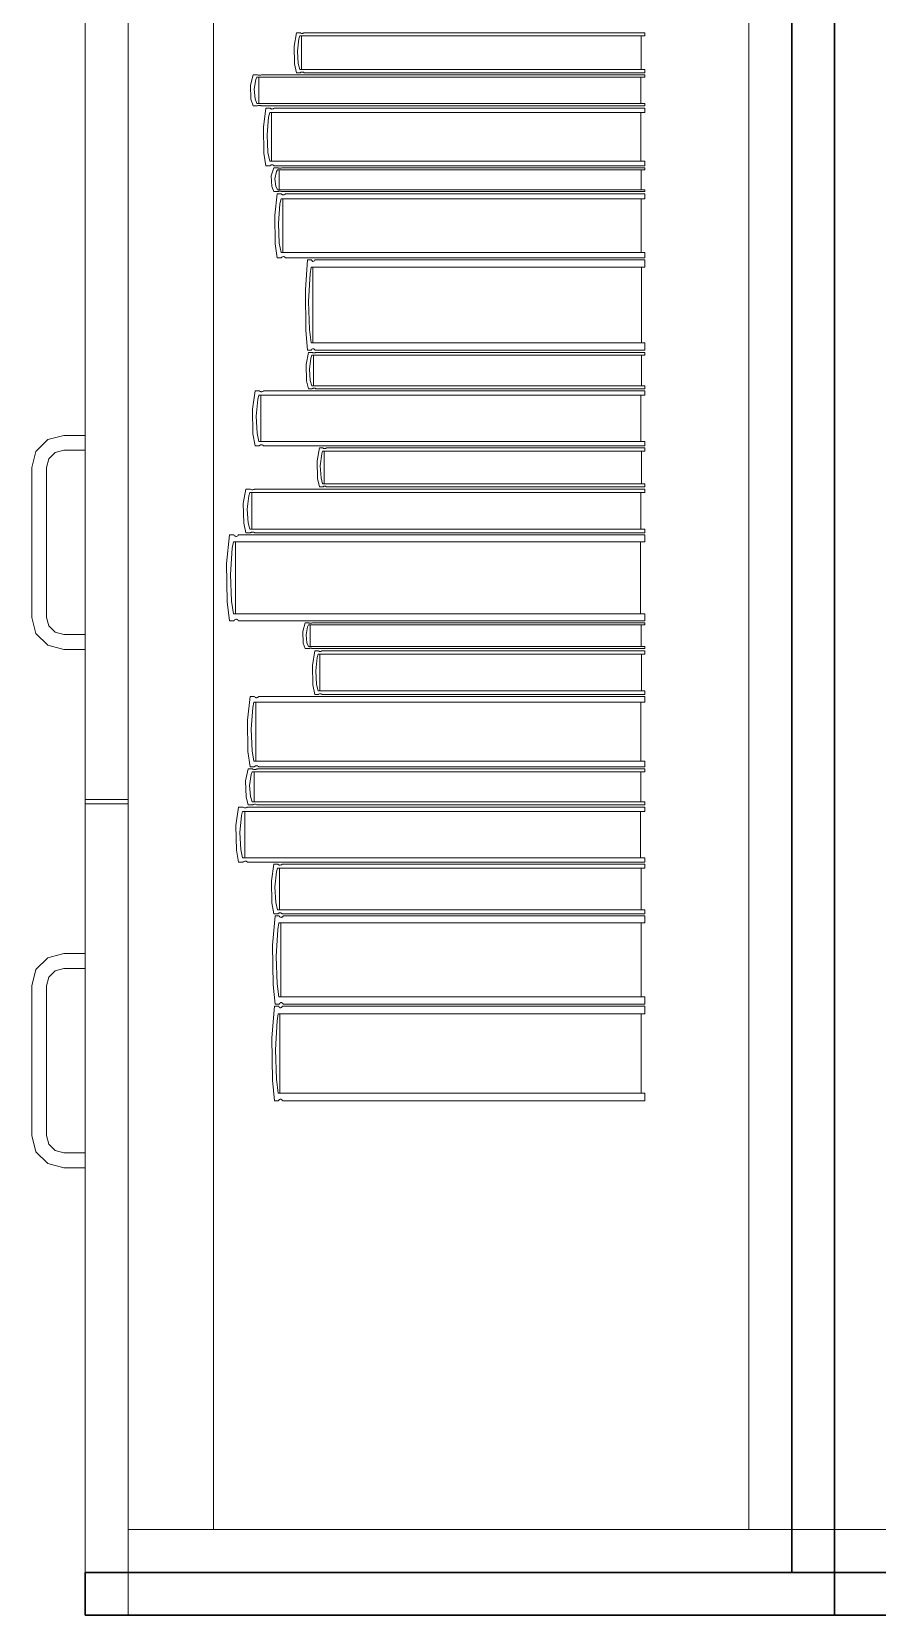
# Model space of a CAD drawing. Header units: inches. Extents: x -19 to 5698, y -728 to 92.
# Drawn here: x 211.16 to 211.555, y 33.485 to 34.224 of the extents above; entities that cross this region are included whole.
import ezdxf

# ---------------------------------------------------------------- set-up
doc = ezdxf.new("R2010")
doc.units = ezdxf.units.IN
doc.header["$MEASUREMENT"] = 0
doc.set_wipeout_variables(frame=1)
doc.linetypes.add('Wipeout_Contour', pattern=[1, 0, -1])
doc.layers.add('Interior - Mobiliario', color=7, linetype='Continuous')

msp = doc.modelspace()

# ---------------------------------------------------------------- linework, layer by layer
at = {"layer": 'Interior - Mobiliario', "color": 175, "linetype": 'Continuous', "lineweight": 13}
for p, q in [((211.20515, 33.50472), (211.20515, 34.96472)), ((211.51515, 34.96472), (211.51515, 33.50472)), ((211.20515, 33.52472), (211.20515, 34.94472)), ((211.24515, 34.94472), (211.24515, 33.52472)), ((211.49515, 33.52472), (211.49515, 34.94472)), ((211.18515, 34.22472), (211.18515, 33.86572)), ((211.20515, 34.22472), (211.20515, 33.86572)), ((211.28272, 34.2175), (211.28381, 34.22372)), ((211.28292, 34.20916), (211.28272, 34.2175)), ((211.28381, 34.22372), (211.28558, 34.22372)), ((211.28495, 34.22081), (211.28427, 34.21509)), ((211.28544, 34.22222), (211.28495, 34.22081)), ((211.44649, 34.22222), (211.28544, 34.22222)), ((211.28558, 34.22372), (211.28571, 34.22362)), ((211.28571, 34.22362), (211.28592, 34.22351)), ((211.28592, 34.22351), (211.28615, 34.22344)), ((211.28615, 34.22344), (211.28639, 34.2234)), ((211.28625, 34.20656), (211.28625, 34.22222)), ((211.28639, 34.2234), (211.28663, 34.22341)), ((211.28663, 34.22341), (211.28686, 34.22345)), ((211.28686, 34.22345), (211.28708, 34.22353)), ((211.28708, 34.22353), (211.28729, 34.22364)), ((211.28729, 34.22364), (211.28738, 34.22372)), ((211.28738, 34.22372), (211.44649, 34.22372)), ((211.44486, 34.22222), (211.44486, 34.20656)), ((211.44649, 34.22372), (211.44649, 34.22222)), ((211.28427, 34.21509), (211.28469, 34.20935)), ((211.28469, 34.20935), (211.28544, 34.20656)), ((211.26233, 34.19923), (211.26356, 34.20407)), ((211.26356, 34.20407), (211.26555, 34.20407)), ((211.26539, 34.20291), (211.26485, 34.20181)), ((211.44649, 34.20291), (211.26539, 34.20291)), ((211.26555, 34.20407), (211.2657, 34.20399)), ((211.2657, 34.20399), (211.26594, 34.20391)), ((211.26594, 34.20391), (211.26619, 34.20385)), ((211.26619, 34.20385), (211.26646, 34.20383)), ((211.2663, 34.19071), (211.2663, 34.20291)), ((211.26646, 34.20383), (211.26673, 34.20383)), ((211.26673, 34.20383), (211.26699, 34.20386)), ((211.26699, 34.20386), (211.26724, 34.20392)), ((211.26724, 34.20392), (211.26747, 34.20401)), ((211.26747, 34.20401), (211.26757, 34.20407)), ((211.26757, 34.20407), (211.44649, 34.20407)), ((211.28381, 34.20507), (211.28292, 34.20916)), ((211.28558, 34.20507), (211.28381, 34.20507)), ((211.28544, 34.20656), (211.44649, 34.20656)), ((211.28567, 34.20514), (211.28558, 34.20507)), ((211.28587, 34.20525), (211.28567, 34.20514)), ((211.2861, 34.20533), (211.28587, 34.20525)), ((211.28633, 34.20538), (211.2861, 34.20533)), ((211.28657, 34.20538), (211.28633, 34.20538)), ((211.28681, 34.20535), (211.28657, 34.20538)), ((211.28704, 34.20528), (211.28681, 34.20535)), ((211.28725, 34.20517), (211.28704, 34.20528)), ((211.28738, 34.20507), (211.28725, 34.20517)), ((211.44649, 34.20507), (211.28738, 34.20507)), ((211.44466, 34.20291), (211.44466, 34.19071)), ((211.44649, 34.20656), (211.44649, 34.20507)), ((211.44649, 34.20407), (211.44649, 34.20291)), ((211.26256, 34.19273), (211.26233, 34.19923)), ((211.26485, 34.20181), (211.26408, 34.19735)), ((211.26408, 34.19735), (211.26455, 34.19289)), ((211.26356, 34.18955), (211.26256, 34.19273)), ((211.26555, 34.18955), (211.26356, 34.18955)), ((211.26455, 34.19289), (211.26539, 34.19071)), ((211.26539, 34.19071), (211.44649, 34.19071)), ((211.26565, 34.18961), (211.26555, 34.18955)), ((211.26588, 34.18969), (211.26565, 34.18961)), ((211.26613, 34.18976), (211.26588, 34.18969)), ((211.2664, 34.18979), (211.26613, 34.18976)), ((211.26667, 34.18979), (211.2664, 34.18979)), ((211.26693, 34.18977), (211.26667, 34.18979)), ((211.26719, 34.18971), (211.26693, 34.18977)), ((211.26742, 34.18963), (211.26719, 34.18971)), ((211.26757, 34.18955), (211.26742, 34.18963)), ((211.44649, 34.18955), (211.26757, 34.18955)), ((211.26838, 34.17957), (211.26957, 34.18855)), ((211.26957, 34.18855), (211.27149, 34.18855)), ((211.27149, 34.18855), (211.27164, 34.18841)), ((211.27164, 34.18841), (211.27187, 34.18825)), ((211.27187, 34.18825), (211.27211, 34.18815)), ((211.27211, 34.18815), (211.27237, 34.1881)), ((211.27237, 34.1881), (211.27263, 34.18811)), ((211.27263, 34.18811), (211.27289, 34.18817)), ((211.27289, 34.18817), (211.27313, 34.18828)), ((211.27313, 34.18828), (211.27335, 34.18845)), ((211.27335, 34.18845), (211.27345, 34.18855)), ((211.27345, 34.18855), (211.44649, 34.18855)), ((211.44649, 34.19071), (211.44649, 34.18955)), ((211.44649, 34.18855), (211.44649, 34.1864)), ((211.27082, 34.18435), (211.27008, 34.1761)), ((211.27134, 34.1864), (211.27082, 34.18435)), ((211.44649, 34.1864), (211.27134, 34.1864)), ((211.27222, 34.16378), (211.27222, 34.1864)), ((211.27222, 34.1864), (211.44472, 34.1864)), ((211.44472, 34.1864), (211.44472, 34.16378)), ((211.2686, 34.16753), (211.26838, 34.17957)), ((211.27008, 34.1761), (211.27053, 34.16781)), ((211.26957, 34.16162), (211.2686, 34.16753)), ((211.27053, 34.16781), (211.27134, 34.16378)), ((211.27149, 34.16162), (211.26957, 34.16162)), ((211.27134, 34.16378), (211.44649, 34.16378)), ((211.27159, 34.16173), (211.27149, 34.16162)), ((211.27182, 34.16189), (211.27159, 34.16173)), ((211.27206, 34.162), (211.27182, 34.16189)), ((211.27231, 34.16207), (211.27206, 34.162)), ((211.27206, 34.15692), (211.27322, 34.16062)), ((211.44472, 34.16378), (211.27222, 34.16378)), ((211.27258, 34.16207), (211.27231, 34.16207)), ((211.27283, 34.16202), (211.27258, 34.16207)), ((211.27308, 34.16192), (211.27283, 34.16202)), ((211.27331, 34.16177), (211.27308, 34.16192)), ((211.27322, 34.16062), (211.2751, 34.16062)), ((211.27345, 34.16162), (211.27331, 34.16177)), ((211.44649, 34.16162), (211.27345, 34.16162)), ((211.27444, 34.15889), (211.27371, 34.15548)), ((211.27495, 34.15973), (211.27444, 34.15889)), ((211.44649, 34.15973), (211.27495, 34.15973)), ((211.2751, 34.16062), (211.27525, 34.16056)), ((211.27525, 34.16056), (211.27547, 34.1605)), ((211.27547, 34.1605), (211.27571, 34.16046)), ((211.27571, 34.16046), (211.27596, 34.16044)), ((211.27582, 34.1504), (211.27582, 34.15973)), ((211.27596, 34.16044), (211.27622, 34.16044)), ((211.27622, 34.16044), (211.27647, 34.16046)), ((211.27647, 34.16046), (211.27671, 34.16051)), ((211.27671, 34.16051), (211.27693, 34.16058)), ((211.27693, 34.16058), (211.27702, 34.16062)), ((211.27702, 34.16062), (211.44649, 34.16062)), ((211.44476, 34.15973), (211.44476, 34.1504)), ((211.44649, 34.16378), (211.44649, 34.16162)), ((211.44649, 34.16062), (211.44649, 34.15973)), ((211.27227, 34.15194), (211.27206, 34.15692)), ((211.27322, 34.14951), (211.27227, 34.15194)), ((211.27371, 34.15548), (211.27416, 34.15206)), ((211.27416, 34.15206), (211.27495, 34.1504)), ((211.27495, 34.1504), (211.44649, 34.1504)), ((211.44649, 34.1504), (211.44649, 34.14951)), ((211.2751, 34.14951), (211.27322, 34.14951)), ((211.27374, 34.13856), (211.27489, 34.14851)), ((211.27489, 34.14851), (211.27676, 34.14851)), ((211.2752, 34.14955), (211.2751, 34.14951)), ((211.27542, 34.14962), (211.2752, 34.14955)), ((211.2761, 34.14386), (211.27538, 34.13471)), ((211.27566, 34.14967), (211.27542, 34.14962)), ((211.27591, 34.14969), (211.27566, 34.14967)), ((211.27616, 34.14969), (211.27591, 34.14969)), ((211.27661, 34.14612), (211.2761, 34.14386)), ((211.27641, 34.14967), (211.27616, 34.14969)), ((211.27666, 34.14963), (211.27641, 34.14967)), ((211.44649, 34.14612), (211.27661, 34.14612)), ((211.27688, 34.14957), (211.27666, 34.14963)), ((211.27676, 34.14851), (211.2769, 34.14835)), ((211.27702, 34.14951), (211.27688, 34.14957)), ((211.2769, 34.14835), (211.27712, 34.14818)), ((211.44649, 34.14951), (211.27702, 34.14951)), ((211.27712, 34.14818), (211.27736, 34.14806)), ((211.27736, 34.14806), (211.27761, 34.14801)), ((211.27747, 34.12106), (211.27747, 34.14612)), ((211.27761, 34.14801), (211.27786, 34.14802)), ((211.27786, 34.14802), (211.27811, 34.14808)), ((211.27811, 34.14808), (211.27835, 34.14821)), ((211.27835, 34.14821), (211.27856, 34.14839)), ((211.27856, 34.14839), (211.27866, 34.14851)), ((211.27866, 34.14851), (211.44649, 34.14851)), ((211.44477, 34.14612), (211.44477, 34.12106)), ((211.44649, 34.14851), (211.44649, 34.14612)), ((211.27395, 34.12522), (211.27374, 34.13856)), ((211.27538, 34.13471), (211.27582, 34.12553)), ((211.27489, 34.11867), (211.27395, 34.12522)), ((211.27582, 34.12553), (211.27661, 34.12106)), ((211.27661, 34.12106), (211.44649, 34.12106)), ((211.44649, 34.12106), (211.44649, 34.11867)), ((211.27676, 34.11867), (211.27489, 34.11867)), ((211.27685, 34.11879), (211.27676, 34.11867)), ((211.27707, 34.11897), (211.27685, 34.11879)), ((211.27731, 34.1191), (211.27707, 34.11897)), ((211.27755, 34.11916), (211.27731, 34.1191)), ((211.27781, 34.11917), (211.27755, 34.11916)), ((211.27806, 34.11912), (211.27781, 34.11917)), ((211.2783, 34.119), (211.27806, 34.11912)), ((211.27852, 34.11883), (211.2783, 34.119)), ((211.27866, 34.11867), (211.27852, 34.11883)), ((211.44649, 34.11867), (211.27866, 34.11867)), ((211.28799, 34.1036), (211.28905, 34.11767)), ((211.28905, 34.11767), (211.29076, 34.11767)), ((211.29063, 34.1143), (211.29016, 34.1111)), ((211.44649, 34.1143), (211.29063, 34.1143)), ((211.29076, 34.11767), (211.29089, 34.11745)), ((211.29089, 34.11745), (211.2911, 34.11721)), ((211.2911, 34.11721), (211.29131, 34.11704)), ((211.29131, 34.11704), (211.29154, 34.11697)), ((211.29141, 34.07885), (211.29141, 34.1143)), ((211.29154, 34.11697), (211.29178, 34.11698)), ((211.29178, 34.11698), (211.292, 34.11707)), ((211.292, 34.11707), (211.29222, 34.11725)), ((211.29222, 34.11725), (211.29242, 34.11751)), ((211.29242, 34.11751), (211.29251, 34.11767)), ((211.29251, 34.11767), (211.44649, 34.11767)), ((211.44492, 34.1143), (211.44492, 34.07885)), ((211.44649, 34.11767), (211.44649, 34.1143)), ((211.29016, 34.1111), (211.2895, 34.09816)), ((211.28819, 34.08473), (211.28799, 34.1036)), ((211.2895, 34.09816), (211.2899, 34.08517)), ((211.28905, 34.07548), (211.28819, 34.08473)), ((211.2899, 34.08517), (211.29063, 34.07885)), ((211.29063, 34.07885), (211.44649, 34.07885)), ((211.29149, 34.07617), (211.29127, 34.07608)), ((211.29173, 34.07618), (211.29149, 34.07617)), ((211.29195, 34.07611), (211.29173, 34.07618)), ((211.44649, 34.07885), (211.44649, 34.07548)), ((211.28838, 34.06882), (211.28944, 34.07448)), ((211.28858, 34.06122), (211.28838, 34.06882)), ((211.29076, 34.07548), (211.28905, 34.07548)), ((211.28944, 34.07448), (211.29114, 34.07448)), ((211.29054, 34.07183), (211.28989, 34.06663)), ((211.29101, 34.07312), (211.29054, 34.07183)), ((211.29085, 34.07564), (211.29076, 34.07548)), ((211.29105, 34.0759), (211.29085, 34.07564)), ((211.44649, 34.07312), (211.29101, 34.07312)), ((211.29127, 34.07608), (211.29105, 34.0759)), ((211.29114, 34.07448), (211.29127, 34.07439)), ((211.29127, 34.07439), (211.29148, 34.07429)), ((211.29148, 34.07429), (211.2917, 34.07423)), ((211.2917, 34.07423), (211.29192, 34.0742)), ((211.29179, 34.05886), (211.29179, 34.07312)), ((211.29192, 34.0742), (211.29216, 34.0742)), ((211.29217, 34.07595), (211.29195, 34.07611)), ((211.29216, 34.0742), (211.29238, 34.07424)), ((211.29238, 34.07571), (211.29217, 34.07595)), ((211.29251, 34.07548), (211.29238, 34.07571)), ((211.29238, 34.07424), (211.2926, 34.07431)), ((211.44649, 34.07548), (211.29251, 34.07548)), ((211.2926, 34.07431), (211.2928, 34.07441)), ((211.2928, 34.07441), (211.29288, 34.07448)), ((211.29288, 34.07448), (211.44649, 34.07448)), ((211.44492, 34.07312), (211.44492, 34.05886)), ((211.44649, 34.07448), (211.44649, 34.07312)), ((211.28989, 34.06663), (211.29029, 34.0614)), ((211.29029, 34.0614), (211.29101, 34.05886)), ((211.26328, 34.04794), (211.2645, 34.0565)), ((211.2645, 34.0565), (211.26648, 34.0565)), ((211.26632, 34.05445), (211.26578, 34.0525)), ((211.44649, 34.05445), (211.26632, 34.05445)), ((211.26648, 34.0565), (211.26663, 34.05636)), ((211.26663, 34.05636), (211.26687, 34.05621)), ((211.26687, 34.05621), (211.26712, 34.05612)), ((211.26712, 34.05612), (211.26739, 34.05607)), ((211.26723, 34.0329), (211.26723, 34.05445)), ((211.26739, 34.05607), (211.26765, 34.05608)), ((211.26765, 34.05608), (211.26792, 34.05613)), ((211.26792, 34.05613), (211.26817, 34.05624)), ((211.26817, 34.05624), (211.2684, 34.0564)), ((211.2684, 34.0564), (211.2685, 34.0565)), ((211.2685, 34.0565), (211.44649, 34.0565)), ((211.28944, 34.0575), (211.28858, 34.06122)), ((211.29114, 34.0575), (211.28944, 34.0575)), ((211.29101, 34.05886), (211.44649, 34.05886)), ((211.29123, 34.05756), (211.29114, 34.0575)), ((211.29143, 34.05767), (211.29123, 34.05756)), ((211.29165, 34.05774), (211.29143, 34.05767)), ((211.29187, 34.05778), (211.29165, 34.05774)), ((211.2921, 34.05778), (211.29187, 34.05778)), ((211.29233, 34.05775), (211.2921, 34.05778)), ((211.29255, 34.05769), (211.29233, 34.05775)), ((211.29276, 34.05759), (211.29255, 34.05769)), ((211.29288, 34.0575), (211.29276, 34.05759)), ((211.44649, 34.0575), (211.29288, 34.0575)), ((211.44467, 34.05445), (211.44467, 34.0329)), ((211.44649, 34.05886), (211.44649, 34.0575)), ((211.44649, 34.0565), (211.44649, 34.05445)), ((211.26351, 34.03647), (211.26328, 34.04794)), ((211.26578, 34.0525), (211.26502, 34.04463)), ((211.26502, 34.04463), (211.26549, 34.03674)), ((211.16216, 34.02822), (211.16765, 34.03371)), ((211.16765, 34.03371), (211.17515, 34.03572)), ((211.17515, 34.03572), (211.18515, 34.03572)), ((211.18515, 34.03572), (211.18515, 34.02872)), ((211.2645, 34.03084), (211.26351, 34.03647)), ((211.26549, 34.03674), (211.26632, 34.0329)), ((211.26632, 34.0329), (211.44649, 34.0329)), ((211.44649, 34.0329), (211.44649, 34.03084)), ((211.16015, 34.02072), (211.16216, 34.02822)), ((211.16822, 34.02472), (211.16715, 34.02072)), ((211.17115, 34.02764), (211.16822, 34.02472)), ((211.17515, 34.02872), (211.17115, 34.02764)), ((211.18515, 34.02872), (211.17515, 34.02872)), ((211.26648, 34.03084), (211.2645, 34.03084)), ((211.26658, 34.03094), (211.26648, 34.03084)), ((211.26681, 34.0311), (211.26658, 34.03094)), ((211.26706, 34.03121), (211.26681, 34.0311)), ((211.26733, 34.03127), (211.26706, 34.03121)), ((211.26759, 34.03127), (211.26733, 34.03127)), ((211.26786, 34.03123), (211.26759, 34.03127)), ((211.26811, 34.03113), (211.26786, 34.03123)), ((211.26835, 34.03098), (211.26811, 34.03113)), ((211.2685, 34.03084), (211.26835, 34.03098)), ((211.44649, 34.03084), (211.2685, 34.03084)), ((211.29352, 34.02378), (211.29454, 34.02984)), ((211.29454, 34.02984), (211.29619, 34.02984)), ((211.29561, 34.02701), (211.29497, 34.02143)), ((211.29606, 34.02839), (211.29561, 34.02701)), ((211.44649, 34.02839), (211.29606, 34.02839)), ((211.29619, 34.02984), (211.29632, 34.02975)), ((211.29632, 34.02975), (211.29651, 34.02964)), ((211.29651, 34.02964), (211.29672, 34.02957)), ((211.29672, 34.02957), (211.29694, 34.02954)), ((211.29682, 34.01311), (211.29682, 34.02839)), ((211.29694, 34.02954), (211.29717, 34.02954)), ((211.29717, 34.02954), (211.29739, 34.02959)), ((211.29739, 34.02959), (211.2976, 34.02966)), ((211.2976, 34.02966), (211.29779, 34.02977)), ((211.29779, 34.02977), (211.29787, 34.02984)), ((211.29787, 34.02984), (211.44649, 34.02984)), ((211.44497, 34.02839), (211.44497, 34.01311)), ((211.44649, 34.02984), (211.44649, 34.02839)), ((211.16015, 33.95072), (211.16015, 34.02072)), ((211.16715, 34.02072), (211.16715, 33.95072)), ((211.29371, 34.01564), (211.29352, 34.02378)), ((211.29497, 34.02143), (211.29536, 34.01583)), ((211.259, 34.00383), (211.26025, 34.01065)), ((211.26025, 34.01065), (211.26227, 34.01065)), ((211.26227, 34.01065), (211.26243, 34.01054)), ((211.26243, 34.01054), (211.26267, 34.01042)), ((211.26267, 34.01042), (211.26293, 34.01035)), ((211.26293, 34.01035), (211.2632, 34.01031)), ((211.2632, 34.01031), (211.26347, 34.01031)), ((211.26347, 34.01031), (211.26374, 34.01036)), ((211.26374, 34.01036), (211.264, 34.01045)), ((211.264, 34.01045), (211.26423, 34.01057)), ((211.26423, 34.01057), (211.26434, 34.01065)), ((211.26434, 34.01065), (211.44649, 34.01065)), ((211.29454, 34.01165), (211.29371, 34.01564)), ((211.29619, 34.01165), (211.29454, 34.01165)), ((211.29536, 34.01583), (211.29606, 34.01311)), ((211.29606, 34.01311), (211.44649, 34.01311)), ((211.29627, 34.01172), (211.29619, 34.01165)), ((211.29647, 34.01183), (211.29627, 34.01172)), ((211.29668, 34.01191), (211.29647, 34.01183)), ((211.29689, 34.01195), (211.29668, 34.01191)), ((211.29712, 34.01195), (211.29689, 34.01195)), ((211.29734, 34.01192), (211.29712, 34.01195)), ((211.29755, 34.01185), (211.29734, 34.01192)), ((211.29775, 34.01175), (211.29755, 34.01185)), ((211.29787, 34.01165), (211.29775, 34.01175)), ((211.44649, 34.01165), (211.29787, 34.01165)), ((211.44649, 34.01311), (211.44649, 34.01165)), ((211.44649, 34.01065), (211.44649, 34.00901)), ((211.25923, 33.99469), (211.259, 34.00383)), ((211.26156, 34.00746), (211.26078, 34.00119)), ((211.26211, 34.00901), (211.26156, 34.00746)), ((211.44649, 34.00901), (211.26211, 34.00901)), ((211.26304, 33.99184), (211.26304, 34.00901)), ((211.44463, 34.00901), (211.44463, 33.99184)), ((211.26078, 34.00119), (211.26126, 33.9949)), ((211.26126, 33.9949), (211.26211, 33.99184)), ((211.25118, 33.97584), (211.25248, 33.9892)), ((211.25248, 33.9892), (211.25459, 33.9892)), ((211.25459, 33.9892), (211.25475, 33.98899)), ((211.25475, 33.98899), (211.255, 33.98876)), ((211.255, 33.98876), (211.25527, 33.98861)), ((211.25527, 33.98861), (211.25555, 33.98853)), ((211.25555, 33.98853), (211.25584, 33.98854)), ((211.25584, 33.98854), (211.25612, 33.98863)), ((211.25612, 33.98863), (211.25639, 33.9888)), ((211.25639, 33.9888), (211.25663, 33.98905)), ((211.25663, 33.98905), (211.25674, 33.9892)), ((211.25674, 33.9892), (211.44649, 33.9892)), ((211.26025, 33.9902), (211.25923, 33.99469)), ((211.26227, 33.9902), (211.26025, 33.9902)), ((211.26211, 33.99184), (211.44649, 33.99184)), ((211.26238, 33.99028), (211.26227, 33.9902)), ((211.26261, 33.9904), (211.26238, 33.99028)), ((211.26287, 33.99049), (211.26261, 33.9904)), ((211.26314, 33.99054), (211.26287, 33.99049)), ((211.26341, 33.99054), (211.26314, 33.99054)), ((211.26368, 33.99051), (211.26341, 33.99054)), ((211.26394, 33.99043), (211.26368, 33.99051)), ((211.26418, 33.99031), (211.26394, 33.99043)), ((211.26434, 33.9902), (211.26418, 33.99031)), ((211.44649, 33.9902), (211.26434, 33.9902)), ((211.44649, 33.99184), (211.44649, 33.9902)), ((211.44649, 33.9892), (211.44649, 33.986)), ((211.25385, 33.98296), (211.25304, 33.97068)), ((211.25442, 33.986), (211.25385, 33.98296)), ((211.44649, 33.986), (211.25442, 33.986)), ((211.25539, 33.95235), (211.25539, 33.986)), ((211.44455, 33.986), (211.44455, 33.95235)), ((211.25142, 33.95793), (211.25118, 33.97584)), ((211.25304, 33.97068), (211.25353, 33.95835)), ((211.25248, 33.94915), (211.25142, 33.95793)), ((211.25353, 33.95835), (211.25442, 33.95235)), ((211.16216, 33.94322), (211.16015, 33.95072)), ((211.16715, 33.95072), (211.16822, 33.94672)), ((211.25442, 33.95235), (211.44649, 33.95235)), ((211.44649, 33.95235), (211.44649, 33.94915)), ((211.16765, 33.93773), (211.16216, 33.94322)), ((211.16822, 33.94672), (211.17115, 33.94379)), ((211.17115, 33.94379), (211.17515, 33.94272)), ((211.25459, 33.94915), (211.25248, 33.94915)), ((211.2547, 33.9493), (211.25459, 33.94915)), ((211.25494, 33.94955), (211.2547, 33.9493)), ((211.25521, 33.94972), (211.25494, 33.94955)), ((211.25549, 33.94981), (211.25521, 33.94972)), ((211.25578, 33.94982), (211.25549, 33.94981)), ((211.25606, 33.94974), (211.25578, 33.94982)), ((211.25633, 33.94959), (211.25606, 33.94974)), ((211.25658, 33.94936), (211.25633, 33.94959)), ((211.25674, 33.94915), (211.25658, 33.94936)), ((211.44649, 33.94915), (211.25674, 33.94915)), ((211.2868, 33.94413), (211.28786, 33.94815)), ((211.287, 33.93875), (211.2868, 33.94413)), ((211.28786, 33.94815), (211.28959, 33.94815)), ((211.28898, 33.94627), (211.28832, 33.94258)), ((211.28945, 33.94718), (211.28898, 33.94627)), ((211.44649, 33.94718), (211.28945, 33.94718)), ((211.28959, 33.94815), (211.28972, 33.94808)), ((211.28972, 33.94808), (211.28992, 33.94801)), ((211.28992, 33.94801), (211.29015, 33.94797)), ((211.29015, 33.94797), (211.29038, 33.94795)), ((211.29024, 33.93707), (211.29024, 33.94718)), ((211.29038, 33.94795), (211.29061, 33.94795)), ((211.29061, 33.94795), (211.29084, 33.94798)), ((211.29084, 33.94798), (211.29106, 33.94803)), ((211.29106, 33.94803), (211.29126, 33.9481)), ((211.29126, 33.9481), (211.29135, 33.94815)), ((211.29135, 33.94815), (211.44649, 33.94815)), ((211.4449, 33.94718), (211.4449, 33.93707)), ((211.44649, 33.94815), (211.44649, 33.94718)), ((211.17515, 33.93572), (211.16765, 33.93773)), ((211.17515, 33.94272), (211.18515, 33.94272)), ((211.18515, 33.93572), (211.17515, 33.93572)), ((211.18515, 33.94272), (211.18515, 33.93572)), ((211.28786, 33.93611), (211.287, 33.93875)), ((211.28959, 33.93611), (211.28786, 33.93611)), ((211.28832, 33.94258), (211.28872, 33.93888)), ((211.28872, 33.93888), (211.28945, 33.93707)), ((211.28945, 33.93707), (211.44649, 33.93707)), ((211.28968, 33.93616), (211.28959, 33.93611)), ((211.28988, 33.93623), (211.28968, 33.93616)), ((211.2901, 33.93628), (211.28988, 33.93623)), ((211.29032, 33.93631), (211.2901, 33.93628)), ((211.29056, 33.93631), (211.29032, 33.93631)), ((211.29079, 33.93629), (211.29056, 33.93631)), ((211.29101, 33.93624), (211.29079, 33.93629)), ((211.29122, 33.93617), (211.29101, 33.93624)), ((211.29135, 33.93611), (211.29122, 33.93617)), ((211.44649, 33.93611), (211.29135, 33.93611)), ((211.44649, 33.93707), (211.44649, 33.93611)), ((211.29134, 33.92831), (211.29238, 33.93511)), ((211.29153, 33.9192), (211.29134, 33.92831)), ((211.29238, 33.93511), (211.29405, 33.93511)), ((211.29346, 33.93193), (211.29282, 33.92569)), ((211.29392, 33.93348), (211.29346, 33.93193)), ((211.44649, 33.93348), (211.29392, 33.93348)), ((211.29405, 33.93511), (211.29418, 33.935)), ((211.29418, 33.935), (211.29438, 33.93488)), ((211.29438, 33.93488), (211.29459, 33.93481)), ((211.29459, 33.93481), (211.29482, 33.93477)), ((211.29469, 33.91636), (211.29469, 33.93348)), ((211.29482, 33.93477), (211.29504, 33.93477)), ((211.29504, 33.93477), (211.29527, 33.93482)), ((211.29527, 33.93482), (211.29548, 33.93491)), ((211.29548, 33.93491), (211.29567, 33.93503)), ((211.29567, 33.93503), (211.29576, 33.93511)), ((211.29576, 33.93511), (211.44649, 33.93511)), ((211.44495, 33.93348), (211.44495, 33.91636)), ((211.44649, 33.93511), (211.44649, 33.93348)), ((211.29282, 33.92569), (211.29321, 33.91941)), ((211.26091, 33.90279), (211.26215, 33.91373)), ((211.26215, 33.91373), (211.26415, 33.91373)), ((211.26415, 33.91373), (211.26431, 33.91355)), ((211.26431, 33.91355), (211.26454, 33.91337)), ((211.26586, 33.9134), (211.26609, 33.9136)), ((211.26609, 33.9136), (211.26619, 33.91373)), ((211.26619, 33.91373), (211.44649, 33.91373)), ((211.29238, 33.91473), (211.29153, 33.9192)), ((211.29405, 33.91473), (211.29238, 33.91473)), ((211.29321, 33.91941), (211.29392, 33.91636)), ((211.29392, 33.91636), (211.44649, 33.91636)), ((211.29414, 33.91481), (211.29405, 33.91473)), ((211.29433, 33.91493), (211.29414, 33.91481)), ((211.29454, 33.91502), (211.29433, 33.91493)), ((211.29477, 33.91507), (211.29454, 33.91502)), ((211.29499, 33.91507), (211.29477, 33.91507)), ((211.29522, 33.91503), (211.29499, 33.91507)), ((211.29543, 33.91496), (211.29522, 33.91503)), ((211.29563, 33.91484), (211.29543, 33.91496)), ((211.29576, 33.91473), (211.29563, 33.91484)), ((211.44649, 33.91473), (211.29576, 33.91473)), ((211.44649, 33.91636), (211.44649, 33.91473)), ((211.44649, 33.91373), (211.44649, 33.91111)), ((211.26345, 33.90862), (211.26268, 33.89856)), ((211.26399, 33.91111), (211.26345, 33.90862)), ((211.44649, 33.91111), (211.26399, 33.91111)), ((211.26454, 33.91337), (211.2648, 33.91324)), ((211.2648, 33.91324), (211.26507, 33.91318)), ((211.26491, 33.88356), (211.26491, 33.91111)), ((211.26507, 33.91318), (211.26534, 33.91319)), ((211.26534, 33.91319), (211.26561, 33.91326)), ((211.26561, 33.91326), (211.26586, 33.9134)), ((211.44465, 33.91111), (211.44465, 33.88356)), ((211.26114, 33.88813), (211.26091, 33.90279)), ((211.26268, 33.89856), (211.26315, 33.88847)), ((211.26215, 33.88093), (211.26114, 33.88813)), ((211.26315, 33.88847), (211.26399, 33.88356)), ((211.26009, 33.87434), (211.26133, 33.87993)), ((211.26133, 33.87993), (211.26335, 33.87993)), ((211.26264, 33.87732), (211.26186, 33.87218)), ((211.26415, 33.88093), (211.26215, 33.88093)), ((211.26319, 33.87859), (211.26264, 33.87732)), ((211.44649, 33.87859), (211.26319, 33.87859)), ((211.26335, 33.87993), (211.2635, 33.87984)), ((211.2635, 33.87984), (211.26374, 33.87975)), ((211.26374, 33.87975), (211.264, 33.87968)), ((211.26399, 33.88356), (211.44649, 33.88356)), ((211.264, 33.87968), (211.26427, 33.87965)), ((211.26411, 33.86451), (211.26411, 33.87859)), ((211.26426, 33.88106), (211.26415, 33.88093)), ((211.26449, 33.88126), (211.26426, 33.88106)), ((211.26427, 33.87965), (211.26454, 33.87966)), ((211.26474, 33.8814), (211.26449, 33.88126)), ((211.26454, 33.87966), (211.26481, 33.87969)), ((211.26501, 33.88147), (211.26474, 33.8814)), ((211.26481, 33.87969), (211.26506, 33.87976)), ((211.26528, 33.88148), (211.26501, 33.88147)), ((211.26506, 33.87976), (211.26529, 33.87987)), ((211.26555, 33.88142), (211.26528, 33.88148)), ((211.26529, 33.87987), (211.2654, 33.87993)), ((211.2654, 33.87993), (211.44649, 33.87993)), ((211.26581, 33.8813), (211.26555, 33.88142)), ((211.26604, 33.88111), (211.26581, 33.8813)), ((211.26619, 33.88093), (211.26604, 33.88111)), ((211.44649, 33.88093), (211.26619, 33.88093)), ((211.44464, 33.87859), (211.44464, 33.86451)), ((211.44649, 33.88356), (211.44649, 33.88093)), ((211.44649, 33.87993), (211.44649, 33.87859)), ((211.26032, 33.86684), (211.26009, 33.87434)), ((211.26186, 33.87218), (211.26233, 33.86702)), ((211.18515, 33.86572), (211.20515, 33.86572)), ((211.18515, 33.86372), (211.20515, 33.86372)), ((211.25552, 33.85358), (211.25679, 33.86217)), ((211.25679, 33.86217), (211.25885, 33.86217)), ((211.25885, 33.86217), (211.25901, 33.86203)), ((211.25901, 33.86203), (211.25925, 33.86188)), ((211.25925, 33.86188), (211.25952, 33.86178)), ((211.25952, 33.86178), (211.2598, 33.86174)), ((211.2598, 33.86174), (211.26007, 33.86174)), ((211.26007, 33.86174), (211.26035, 33.8618)), ((211.26133, 33.86317), (211.26032, 33.86684)), ((211.26035, 33.8618), (211.26061, 33.86191)), ((211.26061, 33.86191), (211.26085, 33.86207)), ((211.26085, 33.86207), (211.26095, 33.86217)), ((211.26095, 33.86217), (211.44649, 33.86217)), ((211.26335, 33.86317), (211.26133, 33.86317)), ((211.26233, 33.86702), (211.26319, 33.86451)), ((211.26319, 33.86451), (211.44649, 33.86451)), ((211.26345, 33.86323), (211.26335, 33.86317)), ((211.26368, 33.86333), (211.26345, 33.86323)), ((211.26394, 33.8634), (211.26368, 33.86333)), ((211.26421, 33.86344), (211.26394, 33.8634)), ((211.26448, 33.86345), (211.26421, 33.86344)), ((211.26475, 33.86342), (211.26448, 33.86345)), ((211.26501, 33.86335), (211.26475, 33.86342)), ((211.26525, 33.86326), (211.26501, 33.86335)), ((211.2654, 33.86317), (211.26525, 33.86326)), ((211.44649, 33.86317), (211.2654, 33.86317)), ((211.44649, 33.86451), (211.44649, 33.86317)), ((211.44649, 33.86217), (211.44649, 33.86011)), ((211.25813, 33.85815), (211.25733, 33.85026)), ((211.25869, 33.86011), (211.25813, 33.85815)), ((211.44649, 33.86011), (211.25869, 33.86011)), ((211.25964, 33.83848), (211.25964, 33.86011)), ((211.44459, 33.86011), (211.44459, 33.83848)), ((211.25575, 33.84207), (211.25552, 33.85358)), ((211.25733, 33.85026), (211.25782, 33.84234)), ((211.25679, 33.83643), (211.25575, 33.84207)), ((211.25782, 33.84234), (211.25869, 33.83848)), ((211.25885, 33.83643), (211.25679, 33.83643)), ((211.25869, 33.83848), (211.44649, 33.83848)), ((211.25896, 33.83652), (211.25885, 33.83643)), ((211.2592, 33.83668), (211.25896, 33.83652)), ((211.25946, 33.83679), (211.2592, 33.83668)), ((211.25973, 33.83685), (211.25946, 33.83679)), ((211.26001, 33.83686), (211.25973, 33.83685)), ((211.26029, 33.83681), (211.26001, 33.83686)), ((211.26055, 33.83671), (211.26029, 33.83681)), ((211.2608, 33.83656), (211.26055, 33.83671)), ((211.26095, 33.83643), (211.2608, 33.83656)), ((211.44649, 33.83643), (211.26095, 33.83643)), ((211.27212, 33.82772), (211.27328, 33.83543)), ((211.27328, 33.83543), (211.27517, 33.83543)), ((211.27502, 33.83358), (211.2745, 33.83183)), ((211.44649, 33.83358), (211.27502, 33.83358)), ((211.27517, 33.83543), (211.27531, 33.8353)), ((211.27531, 33.8353), (211.27553, 33.83517)), ((211.27553, 33.83517), (211.27577, 33.83508)), ((211.27577, 33.83508), (211.27603, 33.83504)), ((211.27588, 33.81418), (211.27588, 33.83358)), ((211.27603, 33.83504), (211.27628, 33.83504)), ((211.27628, 33.83504), (211.27653, 33.8351)), ((211.27653, 33.8351), (211.27677, 33.8352)), ((211.27677, 33.8352), (211.27699, 33.83534)), ((211.27699, 33.83534), (211.27709, 33.83543)), ((211.27709, 33.83543), (211.44649, 33.83543)), ((211.44476, 33.83358), (211.44476, 33.81418)), ((211.44649, 33.83848), (211.44649, 33.83643)), ((211.44649, 33.83543), (211.44649, 33.83358)), ((211.27234, 33.8174), (211.27212, 33.82772)), ((211.2745, 33.83183), (211.27378, 33.82475)), ((211.27378, 33.82475), (211.27422, 33.81764)), ((211.27328, 33.81233), (211.27234, 33.8174)), ((211.27422, 33.81764), (211.27502, 33.81418)), ((211.27271, 33.79761), (211.27387, 33.81133)), ((211.27517, 33.81233), (211.27328, 33.81233)), ((211.27387, 33.81133), (211.27575, 33.81133)), ((211.27502, 33.81418), (211.44649, 33.81418)), ((211.27526, 33.81242), (211.27517, 33.81233)), ((211.27548, 33.81256), (211.27526, 33.81242)), ((211.27572, 33.81266), (211.27548, 33.81256)), ((211.27597, 33.81271), (211.27572, 33.81266)), ((211.27575, 33.81133), (211.27589, 33.81111)), ((211.27589, 33.81111), (211.27611, 33.81088)), ((211.27623, 33.81272), (211.27597, 33.81271)), ((211.27611, 33.81088), (211.27635, 33.81072)), ((211.27648, 33.81268), (211.27623, 33.81272)), ((211.27635, 33.81072), (211.27661, 33.81064)), ((211.27672, 33.81259), (211.27648, 33.81268)), ((211.27661, 33.81064), (211.27686, 33.81065)), ((211.27694, 33.81246), (211.27672, 33.81259)), ((211.27686, 33.81065), (211.27711, 33.81075)), ((211.27709, 33.81233), (211.27694, 33.81246)), ((211.44649, 33.81233), (211.27709, 33.81233)), ((211.27711, 33.81075), (211.27735, 33.81092)), ((211.27735, 33.81092), (211.27756, 33.81117)), ((211.27756, 33.81117), (211.27766, 33.81133)), ((211.27766, 33.81133), (211.44649, 33.81133)), ((211.44649, 33.81418), (211.44649, 33.81233)), ((211.44649, 33.81133), (211.44649, 33.80804)), ((211.27509, 33.80492), (211.27437, 33.7923)), ((211.2756, 33.80804), (211.27509, 33.80492)), ((211.44649, 33.80804), (211.2756, 33.80804)), ((211.27646, 33.77347), (211.27646, 33.80804)), ((211.44476, 33.80804), (211.44476, 33.77347)), ((211.27293, 33.7792), (211.27271, 33.79761)), ((211.16765, 33.79171), (211.16216, 33.78622)), ((211.17515, 33.79372), (211.16765, 33.79171)), ((211.18515, 33.79372), (211.17515, 33.79372)), ((211.18515, 33.78672), (211.18515, 33.79372)), ((211.27437, 33.7923), (211.27481, 33.77963)), ((211.16216, 33.78622), (211.16015, 33.77872)), ((211.16715, 33.77872), (211.16822, 33.78272)), ((211.16822, 33.78272), (211.17115, 33.78564)), ((211.17115, 33.78564), (211.17515, 33.78672)), ((211.17515, 33.78672), (211.18515, 33.78672)), ((211.16015, 33.77872), (211.16015, 33.70872)), ((211.16715, 33.70872), (211.16715, 33.77872)), ((211.27387, 33.77017), (211.27293, 33.7792)), ((211.27481, 33.77963), (211.2756, 33.77347)), ((211.2756, 33.77347), (211.44649, 33.77347)), ((211.44649, 33.77347), (211.44649, 33.77017)), ((211.27236, 33.75444), (211.27353, 33.76917)), ((211.27353, 33.76917), (211.27541, 33.76917)), ((211.27575, 33.77017), (211.27387, 33.77017)), ((211.27525, 33.76564), (211.27474, 33.76229)), ((211.44649, 33.76564), (211.27525, 33.76564)), ((211.27541, 33.76917), (211.27555, 33.76894)), ((211.27555, 33.76894), (211.27577, 33.76868)), ((211.27584, 33.77033), (211.27575, 33.77017)), ((211.27577, 33.76868), (211.27601, 33.76852)), ((211.27606, 33.77058), (211.27584, 33.77033)), ((211.27601, 33.76852), (211.27626, 33.76844)), ((211.2763, 33.77076), (211.27606, 33.77058)), ((211.27612, 33.72852), (211.27612, 33.76564)), ((211.27626, 33.76844), (211.27652, 33.76845)), ((211.27655, 33.77085), (211.2763, 33.77076)), ((211.27652, 33.76845), (211.27677, 33.76855)), ((211.2768, 33.77086), (211.27655, 33.77085)), ((211.27677, 33.76855), (211.27701, 33.76873)), ((211.27706, 33.77079), (211.2768, 33.77086)), ((211.27701, 33.76873), (211.27722, 33.769)), ((211.2773, 33.77063), (211.27706, 33.77079)), ((211.27722, 33.769), (211.27732, 33.76917)), ((211.27752, 33.7704), (211.2773, 33.77063)), ((211.27732, 33.76917), (211.44649, 33.76917)), ((211.27766, 33.77017), (211.27752, 33.7704)), ((211.44649, 33.77017), (211.27766, 33.77017)), ((211.44476, 33.76564), (211.44476, 33.72852)), ((211.44649, 33.76917), (211.44649, 33.76564)), ((211.27474, 33.76229), (211.27402, 33.74874)), ((211.27258, 33.73468), (211.27236, 33.75444)), ((211.27402, 33.74874), (211.27446, 33.73514)), ((211.27353, 33.72499), (211.27258, 33.73468)), ((211.27446, 33.73514), (211.27525, 33.72852)), ((211.27541, 33.72499), (211.27353, 33.72499)), ((211.27525, 33.72852), (211.44649, 33.72852)), ((211.2755, 33.72516), (211.27541, 33.72499)), ((211.27572, 33.72543), (211.2755, 33.72516)), ((211.27596, 33.72562), (211.27572, 33.72543)), ((211.27621, 33.72572), (211.27596, 33.72562)), ((211.27646, 33.72573), (211.27621, 33.72572)), ((211.27671, 33.72565), (211.27646, 33.72573)), ((211.27696, 33.72548), (211.27671, 33.72565)), ((211.27718, 33.72523), (211.27696, 33.72548)), ((211.27732, 33.72499), (211.27718, 33.72523)), ((211.44649, 33.72499), (211.27732, 33.72499)), ((211.44649, 33.72852), (211.44649, 33.72499)), ((211.16015, 33.70872), (211.16216, 33.70122)), ((211.16822, 33.70472), (211.16715, 33.70872)), ((211.16216, 33.70122), (211.16765, 33.69573)), ((211.17115, 33.70179), (211.16822, 33.70472)), ((211.17515, 33.70072), (211.17115, 33.70179)), ((211.18515, 33.70072), (211.17515, 33.70072)), ((211.18515, 33.69372), (211.18515, 33.70072)), ((211.16765, 33.69573), (211.17515, 33.69372)), ((211.17515, 33.69372), (211.18515, 33.69372)), ((211.24515, 33.52472), (211.20515, 33.52472)), ((211.49515, 33.52472), (211.24515, 33.52472)), ((211.51515, 33.50472), (211.20515, 33.50472))]:
    msp.add_line(p, q, dxfattribs=at)

# ---------------------------------------------------------------- wipeouts: each hides what was drawn before it
at = {"color": 254, "linetype": 'Wipeout_Contour', "lineweight": 0, "ltscale": 6540.087365}
msp.add_wipeout([(211.55515, 33.50472), (211.55515, 34.96472), (211.53515, 34.96472), (211.53515, 33.50472)], dxfattribs=at).dxf.layer = 'Interior - Mobiliario'

# ---------------------------------------------------------------- next in the draw order: linework, layer by layer
at = {"layer": 'Interior - Mobiliario', "color": 175, "linetype": 'Continuous', "lineweight": 30}
for p in [(211.53515, 34.96472), (211.55515, 33.50472)]:
    msp.add_line(p, (211.53515, 33.50472), dxfattribs=at)
at = {"layer": 'Interior - Mobiliario', "color": 175, "linetype": 'Continuous', "lineweight": 13}
for p, q in [((211.53515, 34.96472), (211.53515, 33.50472)), ((211.53515, 34.94472), (211.53515, 33.52472)), ((211.53515, 33.52472), (211.57515, 33.52472)), ((211.53515, 33.50472), (211.55515, 33.50472))]:
    msp.add_line(p, q, dxfattribs=at)

# ---------------------------------------------------------------- next in the draw order: wipeouts: each hides what was drawn before it
at = {"color": 254, "linetype": 'Wipeout_Contour', "lineweight": 0, "ltscale": 6540.685281}
msp.add_wipeout([(211.88515, 33.48472), (211.88515, 33.50472), (211.53515, 33.50472), (211.53515, 33.48472)], dxfattribs=at).dxf.layer = 'Interior - Mobiliario'

# ---------------------------------------------------------------- next in the draw order: linework, layer by layer
at = {"layer": 'Interior - Mobiliario', "color": 175, "linetype": 'Continuous', "lineweight": 13}
for p, q in [((211.53515, 33.48472), (211.53515, 34.98472)), ((211.53515, 34.96472), (211.53515, 33.50472)), ((211.53515, 33.52472), (211.53515, 33.48472)), ((211.53515, 33.50472), (211.53515, 33.48472)), ((211.88515, 33.50472), (211.53515, 33.50472)), ((211.53515, 33.50472), (211.88515, 33.50472)), ((211.53515, 33.48472), (211.88515, 33.48472)), ((211.53515, 33.48472), (211.86515, 33.48472)), ((211.88515, 33.48472), (211.53515, 33.48472))]:
    msp.add_line(p, q, dxfattribs=at)
at = {"layer": 'Interior - Mobiliario', "color": 175, "linetype": 'Continuous', "lineweight": 30}
for p, q in [((211.88515, 33.50472), (211.53515, 33.50472)), ((211.53515, 33.50472), (211.53515, 33.48472)), ((211.88515, 33.48472), (211.53515, 33.48472))]:
    msp.add_line(p, q, dxfattribs=at)

# ---------------------------------------------------------------- next in the draw order: wipeouts: each hides what was drawn before it
at = {"color": 254, "linetype": 'Wipeout_Contour', "lineweight": 0, "ltscale": 6540.007382}
msp.add_wipeout([(211.51515, 33.50472), (211.53515, 33.50472), (211.53515, 34.96472), (211.51515, 34.96472)], dxfattribs=at).dxf.layer = 'Interior - Mobiliario'

# ---------------------------------------------------------------- next in the draw order: linework, layer by layer
at = {"layer": 'Interior - Mobiliario', "color": 175, "linetype": 'Continuous', "lineweight": 30}
for p, q in [((211.51515, 34.96472), (211.51515, 33.50472)), ((211.53515, 34.96472), (211.53515, 33.50472)), ((211.51515, 33.50472), (211.53515, 33.50472))]:
    msp.add_line(p, q, dxfattribs=at)
at = {"layer": 'Interior - Mobiliario', "color": 175, "linetype": 'Continuous', "lineweight": 13}
for p, q in [((211.51515, 33.50472), (211.51515, 34.96472)), ((211.53515, 34.96472), (211.53515, 33.50472)), ((211.53515, 34.94472), (211.53515, 33.52472)), ((211.53515, 33.52472), (211.49515, 33.52472)), ((211.53515, 33.50472), (211.51515, 33.50472))]:
    msp.add_line(p, q, dxfattribs=at)

# ---------------------------------------------------------------- next in the draw order: wipeouts: each hides what was drawn before it
at = {"color": 254, "linetype": 'Wipeout_Contour', "lineweight": 0, "ltscale": 6539.285575}
msp.add_wipeout([(211.18515, 33.48472), (211.53515, 33.48472), (211.53515, 33.50472), (211.18515, 33.50472)], dxfattribs=at).dxf.layer = 'Interior - Mobiliario'

# ---------------------------------------------------------------- next in the draw order: linework, layer by layer
at = {"layer": 'Interior - Mobiliario', "color": 175, "linetype": 'Continuous', "lineweight": 13}
for p, q in [((211.18515, 34.98472), (211.18515, 33.48472)), ((211.53515, 33.48472), (211.53515, 34.98472)), ((211.18515, 33.50472), (211.18515, 34.96472)), ((211.18515, 33.50472), (211.18515, 34.96472)), ((211.20515, 33.50472), (211.20515, 34.96472)), ((211.20515, 33.50472), (211.20515, 34.96472)), ((211.51515, 34.96472), (211.51515, 33.50472)), ((211.51515, 34.96472), (211.51515, 33.50472)), ((211.51515, 34.96472), (211.51515, 33.50472)), ((211.53515, 34.96472), (211.53515, 33.50472)), ((211.18515, 33.50472), (211.18515, 33.86372)), ((211.20515, 33.50472), (211.20515, 33.86372)), ((211.20515, 33.48472), (211.20515, 33.52472)), ((211.53515, 33.52472), (211.53515, 33.48472)), ((211.18515, 33.48472), (211.18515, 33.50472)), ((211.18515, 33.50472), (211.53515, 33.50472)), ((211.53515, 33.50472), (211.18515, 33.50472)), ((211.51515, 33.50472), (211.18515, 33.50472)), ((211.18515, 33.50472), (211.20515, 33.50472)), ((211.51515, 33.50472), (211.20515, 33.50472)), ((211.51515, 33.50472), (211.20515, 33.50472)), ((211.53515, 33.50472), (211.53515, 33.48472)), ((211.53515, 33.48472), (211.18515, 33.48472)), ((211.18515, 33.48472), (211.53515, 33.48472)), ((211.53515, 33.48472), (211.20515, 33.48472))]:
    msp.add_line(p, q, dxfattribs=at)
at = {"layer": 'Interior - Mobiliario', "color": 175, "linetype": 'Continuous', "lineweight": 30}
for p, q in [((211.18515, 33.50472), (211.53515, 33.50472)), ((211.18515, 33.50472), (211.18515, 33.48472)), ((211.53515, 33.50472), (211.53515, 33.48472)), ((211.18515, 33.48472), (211.53515, 33.48472))]:
    msp.add_line(p, q, dxfattribs=at)

doc.saveas('drawing.dxf')
